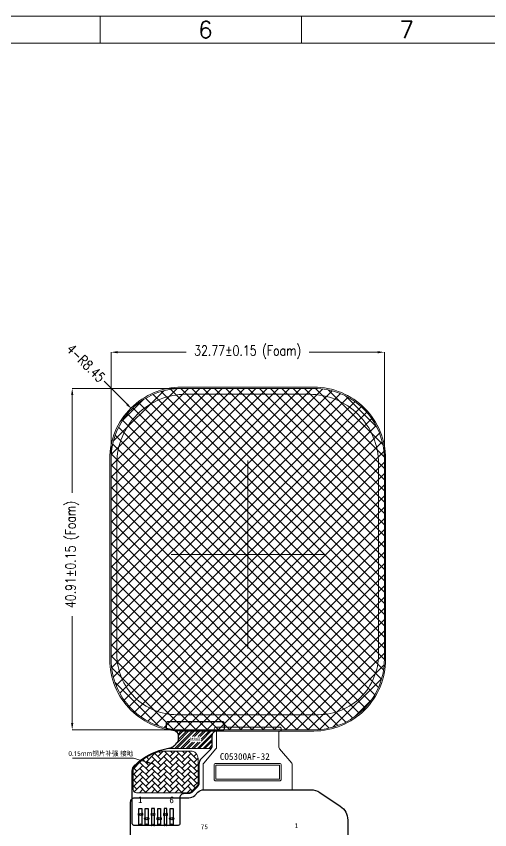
# Model space of a CAD drawing. Header units: millimetres. Extents: x 1845 to 2650, y -178 to 579.
# Drawn here: x 1958.9 to 2015.6, y 271.5 to 369 of the extents above; entities that cross this region are included whole.
import ezdxf
from ezdxf.lldxf.tags import DXFTag

# ---------------------------------------------------------------- set-up
doc = ezdxf.new("R2010")
doc.units = ezdxf.units.MM
doc.layers.get('0').update_dxf_attribs({"lineweight": 5})
doc.layers.get('Defpoints').update_dxf_attribs({"lineweight": 5})
for name, color, linetype, lineweight in [('COF', 4, 'Continuous', 5), ('DIM', 3, 'Continuous', 5), ('ITO', 2, 'Continuous', 5), ('MFPC', 50, 'Continuous', 5), ('TAPE-Foam', 32, 'Continuous', 5), ('TFPC', 50, 'Continuous', 5), ('图框', 7, 'Continuous', 5)]:
    doc.layers.add(name, color=color, linetype=linetype, lineweight=lineweight)
doc.styles.add('RD', font='ROMAND.shx', dxfattribs={"width": 0.8})
doc.styles.get("Standard").update_dxf_attribs({"font": 'txt', "bigfont": 'gbcbig.shx'})
doc.styles.add('ZI2.5', font='', dxfattribs={"height": 2.5})
doc.styles.add('汉字', font='')
doc.styles.get('ZI2.5').set_extended_font_data('SimSun')
doc.styles.get('汉字').set_extended_font_data('SimSun')
tags = doc.linetypes.add('CENTER', pattern=[0.6, 0.375, -0.075, 0.075, -0.075]).pattern_tags.tags
tags[10:11] = [DXFTag(74, 4), DXFTag(75, 0), DXFTag(340, '0'), DXFTag(46, 1.0), DXFTag(50, 0.0), DXFTag(44, 0.0), DXFTag(45, 0.0)]
tags[8:9] = [DXFTag(74, 4), DXFTag(75, 0), DXFTag(340, '0'), DXFTag(46, 1.0), DXFTag(50, 0.0), DXFTag(44, 0.0), DXFTag(45, 0.0)]
tags[6:7] = [DXFTag(74, 4), DXFTag(75, 0), DXFTag(340, '0'), DXFTag(46, 1.0), DXFTag(50, 0.0), DXFTag(44, 0.0), DXFTag(45, 0.0)]
tags[4:5] = [DXFTag(74, 4), DXFTag(75, 0), DXFTag(340, '0'), DXFTag(46, 1.0), DXFTag(50, 0.0), DXFTag(44, 0.0), DXFTag(45, 0.0)]
doc.dimstyles.new('DIM', dxfattribs={"dimtxt": 0.8, "dimasz": 0.8, "dimexe": 0, "dimexo": 0.5, "dimgap": 0.11, "dimtad": 0, "dimzin": 1, "dimdsep": 46, "dimtxsty": 'RD', "dimcen": 0, "dimclrd": 256, "dimclre": 256, "dimclrt": 256, "dimadec": 0, "dimazin": 0, "dimtm": 1e-09, "dimtfac": 1, "dimtofl": 0, "dimtmove": 0, "dimatfit": 3, "dimfxl": 1, "dimlwe": -1, "dimarcsym": 0})

# ---------------------------------------------------------------- blocks, each defined once
blk = doc.blocks.new('R196GRM-001-PNL-V01-C')
at = {"layer": 'ITO', "lineweight": 5}
blk.add_lwpolyline([(1284.979, -117.658), (1269.109, -117.658, 0.414214), (1260.509, -126.258), (1260.509, -150.268, 0.414214), (1269.109, -158.868), (1284.979, -158.868, 0.414214), (1293.579, -150.268), (1293.579, -126.258, 0.414214)], format="xyb", close=True, dxfattribs=at)
at = {"layer": 'ITO', "color": 1, "linetype": 'CENTER', "lineweight": 5}
blk.add_lwpolyline([(1284.427, -118.51), (1269.662, -118.51, 0.414214), (1261.362, -126.81), (1261.362, -149.713, 0.414214), (1268.562, -156.913), (1285.527, -156.913, 0.414214), (1292.727, -149.713), (1292.727, -126.81, 0.414214)], format="xyb", close=True, dxfattribs=at)
for points in [[(1277.044, -126.46), (1277.044, -148.963)], [(1286.22, -137.712), (1267.868, -137.712)]]:
    blk.add_lwpolyline(points, dxfattribs=at)
blk = doc.blocks.new('R196GRM-001-Fom-V01-C')
at = {"layer": 'TAPE-Foam', "lineweight": 5}
h = blk.add_hatch(dxfattribs=at)
h.set_pattern_fill('ANSI37', color=32, scale=0.3)
h.set_pattern_definition([(45, (-1174.3774, 415.5639), (-0.6735192, 0.6735192), []), (135, (-1174.3774, 415.5639), (-0.6735192, -0.6735192), [])])
edge = h.paths.add_edge_path()
edge.add_line((975.926, 310.34), (960.056, 310.34))
edge.add_arc((960.056, 301.89), 8.45, 90, 180)
edge.add_line((951.606, 301.89), (951.606, 277.88))
edge.add_arc((960.056, 277.88), 8.45, 180, 270)
edge.add_line((960.056, 269.43), (975.926, 269.43))
edge.add_arc((975.926, 277.88), 8.45, 270, 360)
edge.add_line((984.376, 277.88), (984.376, 301.89))
edge.add_arc((975.926, 301.89), 8.45, 360, 450)
at = {"layer": 'ITO', "color": 1, "linetype": 'CENTER', "lineweight": 5}
for points in [[(967.991, 296.062), (967.991, 284.81)], [(972.579, 290.436), (963.403, 290.436)]]:
    blk.add_lwpolyline(points, dxfattribs=at)
at = {"layer": 'TAPE-Foam', "color": 32, "lineweight": 5}
blk.add_lwpolyline([(975.926, 310.34), (960.056, 310.34, 0.414214), (951.606, 301.89), (951.606, 277.88, 0.414214), (960.056, 269.43), (975.926, 269.43, 0.414214), (984.376, 277.88), (984.376, 301.89, 0.414214)], format="xyb", close=True, dxfattribs=at)
blk = doc.blocks.new('*D45')
at = {"layer": 'Defpoints', "color": 0, "lineweight": 5, "transparency": 16777216}
for p in [(1983, 324.428), (1965.564, 283.518), (1981.537, 283.518)]:
    blk.add_point(p, dxfattribs=at)
at = {"layer": 'DIM', "lineweight": 5, "transparency": 16777216}
for p, q in [((1982.5, 324.428), (1965.564, 324.428)), ((1965.564, 323.628), (1965.564, 311.903)), ((1965.564, 284.318), (1965.564, 297.146)), ((1981.037, 283.518), (1965.564, 283.518))]:
    blk.add_line(p, q, dxfattribs=at)
for points in [[(1965.43, 323.628), (1965.697, 323.628), (1965.564, 324.428)], [(1965.43, 284.318), (1965.697, 284.318), (1965.564, 283.518)]]:
    blk.add_solid(points, dxfattribs=at)
at = {"layer": 'DIM', "lineweight": 5, "transparency": 16777216, "insert": (1965.564, 304.524), "char_height": 1.2, "attachment_point": 5, "rotation": 90, "style": 'RD'}
blk.add_mtext('40.91%%P0.15 (Foam)', dxfattribs=at)
blk = doc.blocks.new('*D46')
at = {"layer": 'Defpoints', "color": 0, "lineweight": 5, "transparency": 16777216}
for p in [(2002.989, 328.764), (1970.219, 314.5), (2002.989, 314.576)]:
    blk.add_point(p, dxfattribs=at)
at = {"layer": 'DIM', "lineweight": 5, "transparency": 16777216}
for p, q in [((1970.219, 315), (1970.219, 328.764)), ((1971.019, 328.764), (1979.225, 328.764)), ((2002.189, 328.764), (1993.982, 328.764)), ((2002.989, 315.076), (2002.989, 328.764))]:
    blk.add_line(p, q, dxfattribs=at)
for points in [[(1971.019, 328.898), (1971.019, 328.631), (1970.219, 328.764)], [(2002.189, 328.898), (2002.189, 328.631), (2002.989, 328.764)]]:
    blk.add_solid(points, dxfattribs=at)
at = {"layer": 'DIM', "lineweight": 5, "transparency": 16777216, "insert": (1986.604, 328.764), "char_height": 1.2, "attachment_point": 5, "style": 'RD'}
blk.add_mtext('32.77%%P0.15 (Foam)', dxfattribs=at)
blk = doc.blocks.new('*D47')
at = {"layer": 'Defpoints', "color": 0, "lineweight": 5, "transparency": 16777216}
for p in [(1972.7, 321.96), (1978.669, 315.978)]:
    blk.add_point(p, dxfattribs=at)
at = {"layer": 'DIM', "lineweight": 5, "transparency": 16777216}
blk.add_line((1969.38, 325.288), (1972.135, 322.526), dxfattribs=at)
blk.add_solid([(1972.23, 322.621), (1972.041, 322.432), (1972.7, 321.96)], dxfattribs=at)
at = {"layer": 'DIM', "lineweight": 5, "transparency": 16777216, "insert": (1967.203, 327.469), "char_height": 1.2, "attachment_point": 5, "rotation": 314.93765, "style": 'RD'}
blk.add_mtext('4-R8.45', dxfattribs=at)

msp = doc.modelspace()

# ---------------------------------------------------------------- hatches: boundary and pattern name
at = {"lineweight": 5}
h = msp.add_hatch(dxfattribs=at)
h.set_pattern_fill('ANSI32', color=3, scale=0.05)
h.set_pattern_definition([(45, (-59.09756, 16.31634), (-0.3367596, 0.3367596), []), (45, (-58.87305, 16.31634), (-0.3367596, 0.3367596), [])])
edge = h.paths.add_edge_path()
edge.add_line((1978.1709, 283.1613), (1978.0006, 283.3316))
edge.add_arc((1977.6471, 282.9781), 0.5, 45, 57.931632)
edge.add_arc((1978.4697, 275.2923), 8.1286, 88.595969, 93.930355, ccw=False)
edge.add_line((1978.6689, 283.4185), (1982.6354, 283.4185))
edge.add_arc((1982.6098, 283.3569), 0.0666, -5.678914, 67.421289, ccw=False)
edge.add_arc((1982.9281, 282.9185), 0.5, 120.259692, 135)
edge.add_line((1982.5745, 283.272), (1982.4638, 283.1613))
edge.add_arc((1982.8174, 282.8078), 0.5, 135, 180)
edge.add_line((1982.3174, 282.8078), (1982.3174, 281.5399))
edge.add_arc((1981.8174, 281.5399), 0.5, 327.124117, 360, ccw=False)
edge.add_line((1982.2373, 281.2685), (1976.8883, 281.2685))
edge.add_arc((1978.6393, 273.1553), 8.3, 99.572959, 102.179213, ccw=False)
edge.add_arc((1977.0927, 282.3258), 1, 279.572959, 311.595748)
edge.add_arc((1975.3785, 284.2568), 3.5822, 311.595748, 322.306989)
edge.add_arc((1977.8174, 282.3723), 0.5, 322.306989, 360)
edge.add_line((1978.3174, 282.3723), (1978.3174, 282.8078))
edge.add_arc((1977.8174, 282.8078), 0.5, 0, 45)
h.paths.add_polyline_path([(1981.0178, 282.0413), (1979.6779, 282.0413), (1979.6779, 282.7148), (1981.0178, 282.7148)], flags=16)
at = {"layer": 'TFPC', "lineweight": 5}
h = msp.add_hatch(dxfattribs=at)
h.set_pattern_fill('AR-HBONE', color=4, scale=0.005, angle=180)
h.set_pattern_definition([(225, (-59.09756, 16.31634), (-9e-17, -0.71842049), [1.524, -0.508]), (315, (-59.45677, 15.95713), (-2e-16, -0.71842049), [1.524, -0.508])])
edge = h.paths.add_edge_path()
edge.add_line((1980.5367, 276.7998), (1979.8225, 276.0856))
edge.add_arc((1979.5397, 276.3685), 0.4, 270, 315, ccw=False)
edge.add_line((1979.5397, 275.9685), (1973.2688, 275.9685))
edge.add_arc((1973.2688, 276.3685), 0.4, 180, 270, ccw=False)
edge.add_line((1972.8688, 276.3685), (1972.8688, 278.5566))
edge.add_arc((1973.7688, 278.5566), 0.9, 133.641259, 180, ccw=False)
edge.add_arc((1978.6688, 273.4185), 8, 122.330884, 133.641259, ccw=False)
edge.add_line((1974.3903, 280.1783), (1974.8537, 280.4291))
edge.add_arc((1978.6393, 273.1553), 8.2, 108.11973, 117.494601, ccw=False)
edge.add_arc((1976.2135, 280.5685), 0.4, 90, 108.11973, ccw=False)
edge.add_line((1976.2135, 280.9685), (1979.7539, 280.9685))
edge.add_arc((1979.7539, 280.0685), 0.9, 0, 90, ccw=False)
edge.add_line((1980.6539, 280.0685), (1980.6539, 277.0827))
edge.add_arc((1980.2539, 277.0827), 0.4, 315, 360, ccw=False)

# ---------------------------------------------------------------- linework, layer by layer
at = {"color": 3, "lineweight": 5}
for p, q in [((1977.8838, 283.4185), (1983.5624, 283.4185)), ((1976.8883, 281.2685), (1982.2373, 281.2685))]:
    msp.add_line(p, q, dxfattribs=at)
at = {"layer": 'COF', "linetype": 'Continuous'}
msp.add_lwpolyline([(1981.2539, 276.33), (1981.2539, 279.3393, -0.1802425), (1981.327, 279.5356), (1982.7945, 281.2314, 0.1802425), (1982.8676, 281.4277), (1982.8676, 283.2485, 0.4142136), (1982.7676, 283.3485), (1982.6954, 283.3485, -0.4142136), (1982.5954, 283.4485), (1982.5954, 283.6485, -0.4142136), (1982.7954, 283.8485), (1990.4124, 283.8485, -0.4142136), (1990.6124, 283.6485), (1990.6124, 283.4485, -0.4142136), (1990.5124, 283.3485), (1990.4402, 283.3485, 0.4142136), (1990.3402, 283.2485), (1990.3402, 281.4277, 0.1802425), (1990.4134, 281.2314), (1991.8807, 279.5357, -0.1802425), (1991.9539, 279.3394), (1991.9539, 276.3331)], format="xyb", dxfattribs=at)
msp.add_lwpolyline([(1990.6239, 277.6048), (1990.6239, 279.2948, 0.4142136), (1990.4239, 279.4948), (1982.7839, 279.4948, 0.4142136), (1982.5839, 279.2948), (1982.5839, 277.6048, 0.4142136), (1982.7839, 277.4048), (1990.4239, 277.4048, 0.4142136)], format="xyb", close=True, dxfattribs=at)
at = {"layer": 'COF', "color": 1}
msp.add_lwpolyline([(1990.4239, 277.6148), (1990.4239, 279.2848), (1982.7839, 279.2848), (1982.7839, 277.6148)], close=True, dxfattribs=at)
at = {"layer": 'MFPC', "linetype": 'Continuous', "lineweight": 25}
msp.add_lwpolyline([(1972.5688, 269.9316), (1972.5688, 274.8685, -0.4142136), (1973.0688, 275.3685), (1979.5397, 275.3685, 0.1989124), (1980.2468, 275.6614), (1980.6256, 276.0402, -0.1989124), (1981.3327, 276.3331), (1994.1515, 276.3331, -0.1474383), (1995.2568, 275.9999), (1997.7091, 274.3738, -0.2514207), (1998.6038, 272.7069), (1998.6038, 252.2625, -0.4142136)], format="xyb", dxfattribs=at)
at = {"layer": 'TFPC', "linetype": 'Continuous', "lineweight": 25}
msp.add_lwpolyline([(1974.3397, 280.2646), (1974.8068, 280.5175, -0.0783826), (1977.259, 281.3397, 0.1406422), (1977.7566, 281.5779, 0.0467707), (1978.213, 282.0666, 0.1659659), (1978.3174, 282.3723), (1978.3174, 282.8078, 0.1989124), (1978.1709, 283.1613), (1978.0006, 283.3316, 0.15785), (1977.7263, 283.4718), (1977.0407, 283.5818, -0.3683272), (1976.8724, 283.7793), (1976.8724, 284.3185, -0.4142136), (1977.0724, 284.5185), (1983.5624, 284.5185, -0.4142136), (1983.7624, 284.3185), (1983.7624, 283.6185, -0.4142136), (1983.5624, 283.4185), (1982.9281, 283.4185, 0.1989124), (1982.5745, 283.272), (1982.4638, 283.1613, 0.1989124), (1982.3174, 282.8078), (1982.3174, 281.5399, -0.1989124), (1982.1709, 281.1863), (1981.0468, 280.0622, 0.1989124), (1980.7539, 279.3551), (1980.7539, 277.0827, -0.1989124), (1980.6074, 276.7291), (1979.8932, 276.0149, -0.1989124), (1979.5397, 275.8685), (1978.9688, 275.8685, 0.4142136), (1978.4688, 275.3685), (1978.4688, 272.2685, -0.4142136), (1978.2688, 272.0685), (1972.9688, 272.0685, -0.4142136), (1972.7688, 272.2685), (1972.7688, 278.5566, -0.2050829), (1973.0786, 279.2802, -0.0494966)], format="xyb", close=True, dxfattribs=at)
at = {"layer": 'TFPC', "color": 4, "lineweight": 5}
msp.add_lwpolyline([(1980.5367, 276.7998), (1979.8225, 276.0856, -0.1989124), (1979.5397, 275.9685), (1973.2688, 275.9685, -0.4142136), (1972.8688, 276.3685), (1972.8688, 278.5566, -0.2050829), (1973.1476, 279.2079, -0.0493909), (1974.3903, 280.1783), (1974.8537, 280.4291, -0.0409284), (1976.0891, 280.9486, -0.0792274), (1976.2135, 280.9685), (1979.7539, 280.9685, -0.4142136), (1980.6539, 280.0685), (1980.6539, 277.0827, -0.1989124)], format="xyb", close=True, dxfattribs=at)
at = {"layer": 'TFPC', "color": 3, "linetype": 'Continuous', "lineweight": 25}
for points in [[(1973.5688, 274.0685), (1973.9188, 274.0685), (1973.9188, 273.547, -0.420084), (1973.9188, 273.1899), (1973.9188, 272.0685), (1973.8688, 272.0685, 1), (1973.6188, 272.0685), (1973.5688, 272.0685), (1973.5688, 273.1899, -0.420084), (1973.5688, 273.547)], [(1974.6688, 274.0685), (1974.6688, 273.047, -0.420084), (1974.6688, 272.6899), (1974.6688, 272.0685), (1974.6188, 272.0685, 1), (1974.3688, 272.0685), (1974.3188, 272.0685), (1974.3188, 272.6899, -0.420084), (1974.3188, 273.047), (1974.3188, 274.0685)], [(1975.4188, 274.0685), (1975.0688, 274.0685), (1975.0688, 273.547, 0.420084), (1975.0688, 273.1899), (1975.0688, 272.0685), (1975.1188, 272.0685, -1), (1975.3688, 272.0685), (1975.4188, 272.0685), (1975.4188, 273.1899, 0.420084), (1975.4188, 273.547)], [(1976.1688, 274.0685), (1976.1688, 273.047, -0.420084), (1976.1688, 272.6899), (1976.1688, 272.0685), (1976.1188, 272.0685, 1), (1975.8688, 272.0685), (1975.8188, 272.0685), (1975.8188, 272.6899, -0.420084), (1975.8188, 273.047), (1975.8188, 274.0685)], [(1976.9188, 274.0685), (1976.5688, 274.0685), (1976.5688, 273.547, 0.420084), (1976.5688, 273.1899), (1976.5688, 272.0685), (1976.6188, 272.0685, -1), (1976.8688, 272.0685), (1976.9188, 272.0685), (1976.9188, 273.1899, 0.420084), (1976.9188, 273.547)], [(1977.6688, 274.0685), (1977.6688, 273.047, -0.420084), (1977.6688, 272.6899), (1977.6688, 272.0685), (1977.6188, 272.0685, 1), (1977.3688, 272.0685), (1977.3188, 272.0685), (1977.3188, 272.6899, -0.420084), (1977.3188, 273.047), (1977.3188, 274.0685)]]:
    msp.add_lwpolyline(points, format="xyb", close=True, dxfattribs=at)
for centre in [(1973.7438, 273.3685), (1974.4938, 272.8685), (1975.2438, 273.3685), (1975.9938, 272.8685), (1976.7438, 273.3685), (1977.4938, 272.8685)]:
    msp.add_circle(centre, 0.125, dxfattribs=at)
at = {"layer": '图框', "color": 7, "linetype": 'ByBlock', "lineweight": 5, "ltscale": 0.55}
for p, q in [((1968.9311, 365.8059), (1968.9311, 369.0239)), ((1993.0632, 365.8059), (1993.0632, 369.0239)), ((1848.2708, 365.8059), (2089.5914, 365.8059))]:
    msp.add_line(p, q, dxfattribs=at)
msp.add_lwpolyline([(1845.0527, 369.0239), (2092.8095, 369.0239), (2092.8095, 193.6391), (1845.0527, 193.6391)], close=True, dxfattribs=at)

# ---------------------------------------------------------------- block references
at = {"lineweight": 5}
msp.add_blockref('R196GRM-001-Fom-V01-C', (1018.6132, 14.0883), dxfattribs=at)
at = {"layer": 'ITO', "lineweight": 5}
msp.add_blockref('R196GRM-001-PNL-V01-C', (709.5596, 442.236), dxfattribs=at)

# ---------------------------------------------------------------- texts
at = {"color": 1, "lineweight": 5, "style": 'ZI2.5'}
for s, p in [('75', (1980.9698, 271.6091)), ('1', (1992.2325, 271.7486))]:
    msp.add_text(s, height=0.56, dxfattribs=at).set_placement(p)
at = {"color": 3, "lineweight": 5, "insert": (1980.935, 282.5527), "char_height": 0.3, "width": 4.488882, "attachment_point": 3, "style": '汉字'}
msp.add_mtext('{\\fMicrosoft YaHei|b0|i0|c134|p34;绿油区}', dxfattribs=at)
at = {"layer": 'COF', "color": 1, "lineweight": 5, "insert": (1981.4271, 280.7146), "char_height": 2.700215, "width": 18.288542, "attachment_point": 1}
msp.add_mtext('{\\fSimSun|b0|i0|c134|p2; \\H0.2963x;CO5300AF-32}', dxfattribs=at)
at = {"layer": 'DIM', "lineweight": 5, "insert": (1972.8784, 280.9496), "char_height": 0.56, "width": 11.486821, "attachment_point": 3, "style": '汉字'}
msp.add_mtext('{\\fMicrosoft YaHei|b0|i0|c134|p34;0.15mm钢片补强 接地 }', dxfattribs=at)
at = {"layer": 'TFPC', "color": 1, "lineweight": 5, "style": 'ZI2.5'}
for s, p in [('1', (1973.4573, 274.7331)), ('6', (1977.2077, 274.727))]:
    msp.add_text(s, height=0.8, dxfattribs=at).set_placement(p)
at = {"layer": '图框', "color": 7, "linetype": 'ByBlock', "lineweight": 5, "ltscale": 0.55, "char_height": 2.0113, "width": 3.423717, "attachment_point": 1}
for s, insert in [('6', (1980.6661, 368.4179)), ('7', (2004.7981, 368.4179))]:
    msp.add_mtext(s, dxfattribs=dict(at, insert=insert))

# ---------------------------------------------------------------- dimensions: what is measured, and where the dimension line sits
at = {"layer": 'DIM', "lineweight": 5}
dim = msp.add_linear_dim(base=(2002.9889, 328.7644), p1=(1970.2189, 314.5001), p2=(2002.9889, 314.5759), text='<>%%P0.15 (Foam)', dimstyle='DIM', override={"dimtxt": 1.2, "dimfxl": 0.8, "dimlwd": 5, "dimlwe": 5, "dimarcsym": 1}, dxfattribs=at)
dim.commit()
dim.dimension.update_dxf_attribs({"geometry": '*D46', "text_midpoint": (1986.6039, 328.7644)})
dim = msp.add_radius_dim(center=(1978.6689, 315.9785), mpoint=(1972.7003, 321.96), text='4-<>', dimstyle='DIM', override={"dimtxt": 1.2, "dimfxl": 0.8, "dimlwd": 5, "dimlwe": 5, "dimarcsym": 1}, dxfattribs=at)
dim.commit()
dim.dimension.update_dxf_attribs({"geometry": '*D47', "text_midpoint": (1967.2032, 327.4691), "dimtype": 164})
dim = msp.add_linear_dim(base=(1965.5637, 283.5185), p1=(1983.0005, 324.4285), p2=(1981.5368, 283.5185), angle=90, text='<>%%P0.15 (Foam)', dimstyle='DIM', override={"dimtxt": 1.2, "dimfxl": 0.8, "dimlwd": 5, "dimlwe": 5, "dimarcsym": 1}, dxfattribs=at)
dim.commit()
dim.dimension.update_dxf_attribs({"geometry": '*D45', "text_midpoint": (1965.5637, 304.5245), "dimtype": 160})

# ---------------------------------------------------------------- leaders
msp.add_leader([(1975.2809, 279.4084), (1972.9199, 280.1308), (1965.5995, 280.1308)], dimstyle='DIM', override={"dimfxl": 0.18, "dimlwd": 5, "dimlwe": 5, "dimarcsym": 1}, dxfattribs=at)

doc.saveas('drawing.dxf')
